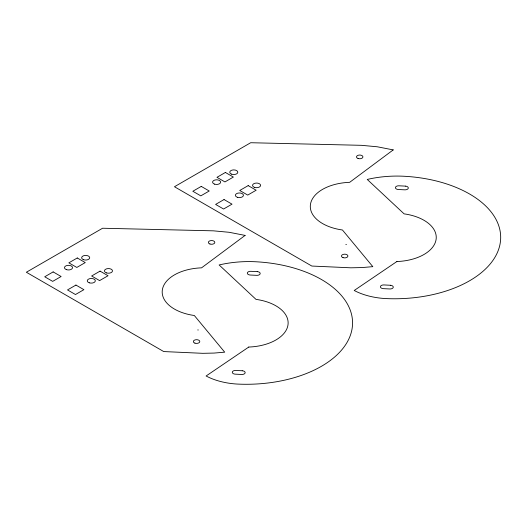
<?xml version="1.0" encoding="UTF-8"?>
<svg xmlns="http://www.w3.org/2000/svg" width="527" height="527" viewBox="0 0 527 527"><rect width="100%" height="100%" fill="white"/><g stroke="black" fill="none" stroke-linecap="round" stroke-linejoin="round"><path stroke-width="0.79" d="M346.443 244.456L345.837 244.429M198.33 329.968L197.724 329.942M245.101 235.411L201.551 267.841A41.89 24.189 0 0 0 162.349 289.876A41.89 24.189 0 0 0 194.325 315.502L224.706 352.168L214.094 353.07L202.763 353.321L163.726 351.562L26.35 272.248L102.581 228.237L213.349 230.833L229.14 232.288L245.101 235.411M393.214 149.899L349.664 182.329A41.89 24.189 0 0 0 310.462 204.364A41.89 24.189 0 0 0 342.438 229.989L372.82 266.655L362.207 267.558L350.877 267.808L311.839 266.049L174.463 186.736L250.694 142.725L361.463 145.32L377.246 146.776L393.214 149.899M248.777 347.043L206.097 375.995A53.925 31.133 0 0 0 236.972 384.051A106.322 61.382 0 0 0 352.161 328.249A106.322 61.382 0 0 0 255.509 261.748A79.024 45.625 0 0 0 219.127 264.956L255.997 299.376A41.89 24.189 0 0 1 287.973 325.007A41.89 24.189 0 0 1 248.777 347.043M396.89 261.53L354.21 290.482A53.925 31.133 0 0 0 385.085 298.539A106.322 61.382 0 0 0 500.275 242.736A106.322 61.382 0 0 0 403.623 176.235A79.024 45.625 0 0 0 367.24 179.443L404.11 213.863A41.89 24.189 0 0 1 436.086 239.495A41.89 24.189 0 0 1 396.89 261.53M53.148 271.906L44.716 276.774L52.687 281.378L61.119 276.51L53.148 271.906M77.278 257.973L68.846 262.841L76.823 267.446L85.255 262.578L77.278 257.973M201.255 186.393L192.829 191.261L200.8 195.866L209.232 190.998L201.255 186.393M225.391 172.461L216.959 177.329L224.937 181.934L233.369 177.065L225.391 172.461M75.934 285.061L67.502 289.929L75.473 294.534L83.905 289.666L75.934 285.061M100.064 271.128L91.632 275.996L99.61 280.601L108.042 275.733L100.064 271.128M224.041 199.549L215.615 204.417L223.586 209.021L232.018 204.153L224.041 199.549M248.177 185.616L239.745 190.484L247.723 195.089L256.155 190.221L248.177 185.616M405.355 186.123L398.932 185.8A3.221 1.858 0 0 0 395.441 187.493A3.221 1.858 0 0 0 398.372 189.509L404.795 189.832A3.221 1.858 0 0 0 408.287 188.139A3.221 1.858 0 0 0 405.355 186.123M257.242 271.636L250.826 271.313A3.221 1.858 0 0 0 247.334 273.006A3.221 1.858 0 0 0 250.259 275.022L256.682 275.344A3.221 1.858 0 0 0 260.173 273.651A3.221 1.858 0 0 0 257.242 271.636M390.336 285.259L383.913 284.936A3.221 1.858 0 0 0 380.422 286.629A3.221 1.858 0 0 0 383.353 288.644L389.769 288.967A3.221 1.858 0 0 0 393.261 287.274A3.221 1.858 0 0 0 390.336 285.259M242.222 370.771L235.8 370.448A3.221 1.858 0 0 0 232.308 372.141A3.221 1.858 0 0 0 235.24 374.157L241.656 374.48A3.221 1.858 0 0 0 245.147 372.787A3.221 1.858 0 0 0 242.222 370.771M83.661 259.745A4.025 2.325 0 0 0 89.702 257.729A4.025 2.325 0 0 0 83.661 255.72A4.025 2.325 0 0 0 83.661 259.745M194.918 343.143A3.221 1.858 0 0 0 199.799 341.582A3.221 1.858 0 0 0 195.01 339.922A3.221 1.858 0 0 0 194.918 343.143M106.447 272.9A4.025 2.325 0 0 0 112.488 270.885A4.025 2.325 0 0 0 106.447 268.875A4.025 2.325 0 0 0 106.447 272.9M89.28 282.815A4.025 2.325 0 0 0 95.321 280.799A4.025 2.325 0 0 0 89.28 278.783A4.025 2.325 0 0 0 89.28 282.815M209.944 244.008A3.221 1.858 0 0 0 214.818 242.446A3.221 1.858 0 0 0 210.029 240.786A3.221 1.858 0 0 0 209.944 244.008M66.494 269.659A4.025 2.325 0 0 0 72.535 267.644A4.025 2.325 0 0 0 66.494 265.628A4.025 2.325 0 0 0 66.494 269.659M214.601 184.147A4.025 2.325 0 0 0 220.648 182.131A4.025 2.325 0 0 0 214.601 180.115A4.025 2.325 0 0 0 214.601 184.147M358.057 158.495A3.221 1.858 0 0 0 362.932 156.934A3.221 1.858 0 0 0 358.143 155.274A3.221 1.858 0 0 0 358.057 158.495M237.394 197.302A4.025 2.325 0 0 0 243.434 195.286A4.025 2.325 0 0 0 237.394 193.271A4.025 2.325 0 0 0 237.394 197.302M254.561 187.388A4.025 2.325 0 0 0 260.601 185.372A4.025 2.325 0 0 0 254.561 183.363A4.025 2.325 0 0 0 254.561 187.388M343.031 257.631A3.221 1.858 0 0 0 347.912 256.069A3.221 1.858 0 0 0 343.123 254.409A3.221 1.858 0 0 0 343.031 257.631M231.531 174.147A4.025 2.325 0 0 0 237.802 172.388A4.025 2.325 0 0 0 232.025 170.129A4.025 2.325 0 0 0 231.531 174.147"/></g></svg>
